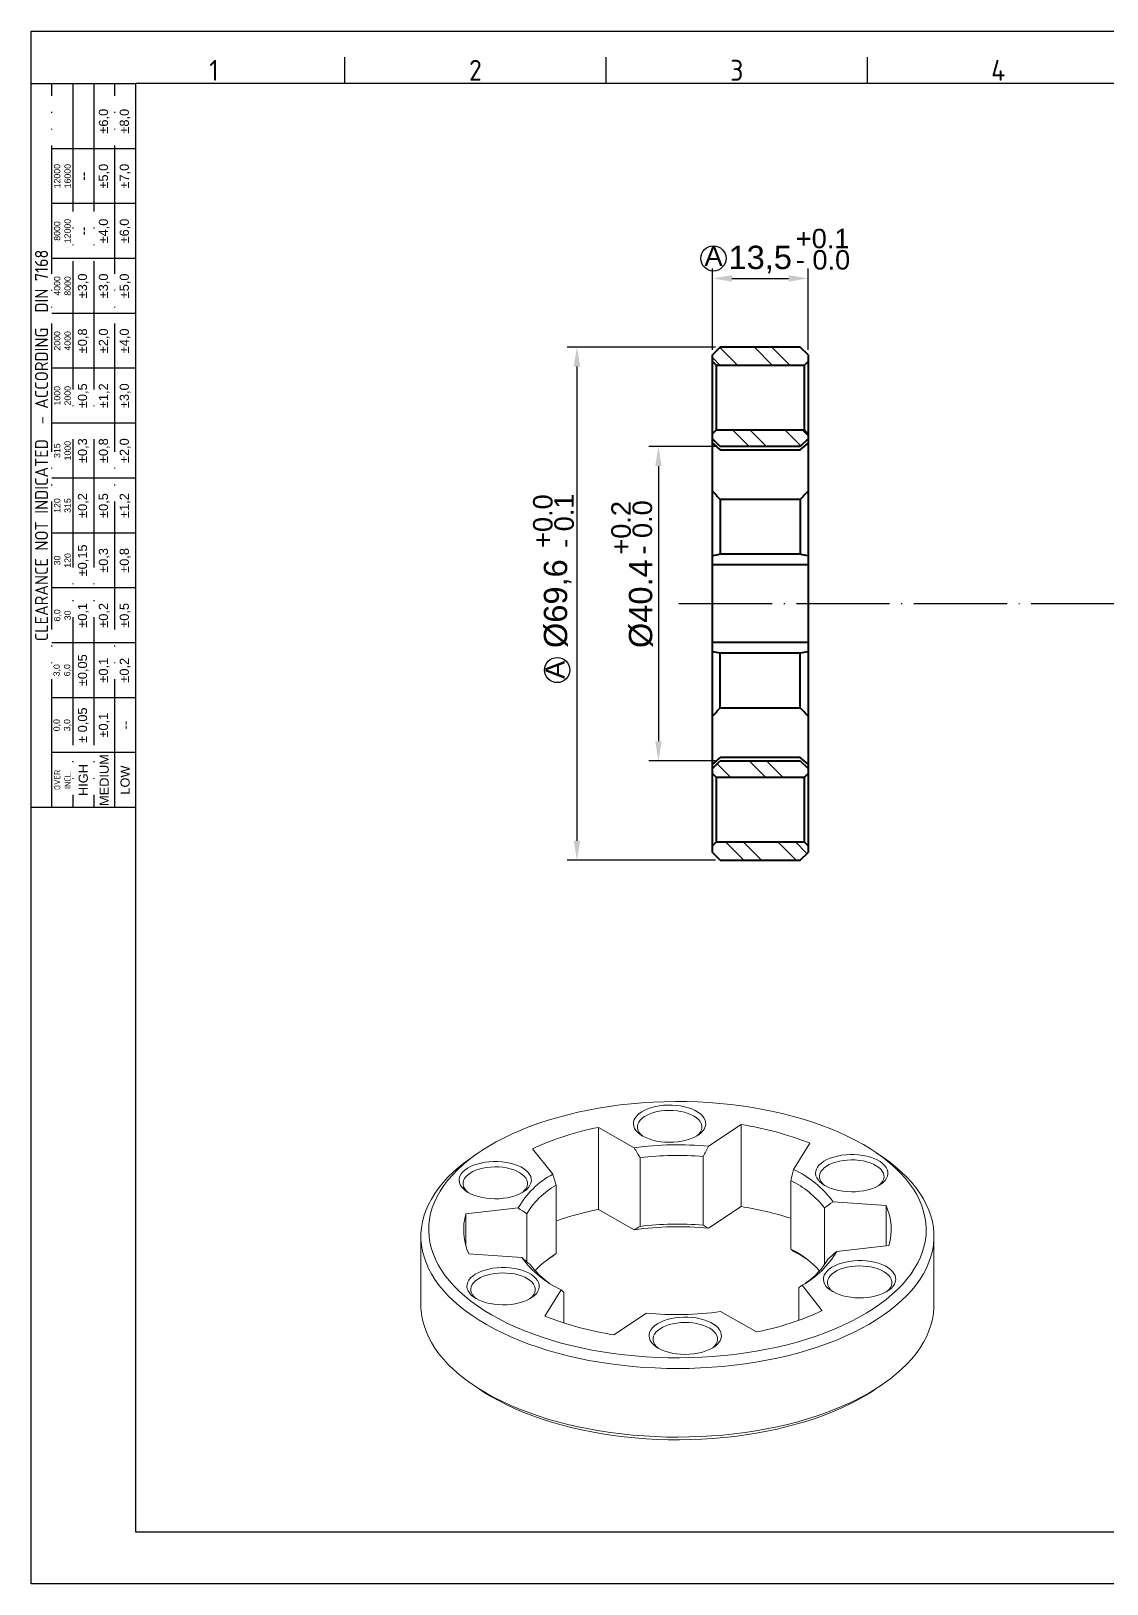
# Model space of a CAD drawing. Header units: millimetres. Extents: x 2070 to 2352, y 1244 to 1444.
# Drawn here: x 2070 to 2208.4, y 1244.4 to 1444.1 of the extents above; entities that cross this region are included whole.
import ezdxf
from ezdxf.enums import TextEntityAlignment as Align

# ---------------------------------------------------------------- set-up
doc = ezdxf.new("R2010")
doc.units = ezdxf.units.MM
doc.linetypes.add('ACAD_ISO04W100', pattern=[30, 24, -3, 0, -3])
doc.linetypes.add('ACAD_ISO05W100', pattern=[33, 24, -3, 0, -3, 0, -3])
for name, color, linetype, lineweight in [('AM_0', 7, 'Continuous', 40), ('AM_4', 1, 'ACAD_ISO04W100', 25), ('AM_5', 3, 'Continuous', 25), ('AM_BOR', 2, 'ACAD_ISO05W100', 35)]:
    doc.layers.add(name, color=color, linetype=linetype, lineweight=lineweight)
doc.styles.add('ACISOTS', font='isocp.shx', dxfattribs={"height": 1})
doc.styles.get("Standard").update_dxf_attribs({"font": 'arial.ttf'})
doc.dimstyles.new('ISO-25', dxfattribs={"dimtxt": 3, "dimasz": 2.5, "dimexe": 1.25, "dimexo": 0.625, "dimtad": 1, "dimtxsty": 'Standard', "dimcen": 2.5, "dimadec": 0, "dimazin": 0, "dimtfac": 1, "dimtmove": 0, "dimatfit": 3, "dimfxl": 1, "dimarcsym": 0})

# ---------------------------------------------------------------- blocks, each defined once
blk = doc.blocks.new('A3 ZTL')
for p, q in [((19.57, 280.82), (19.57, 9.78)), ((401.17, 280.82), (19.57, 280.82)), ((19.57, 9.78), (401.17, 9.78))]:
    blk.add_line(p, q)
at = {"layer": 'AM_BOR', "color": 135, "linetype": 'Continuous', "lineweight": 25}
for p, q in [((0, 0), (0, 290.61)), ((0, 290.61), (410.96, 290.61)), ((410.96, 0), (0, 0))]:
    blk.add_line(p, q, dxfattribs=at)
at = {"layer": 'AM_BOR', "color": 135, "lineweight": 25}
for p, q in [((58.71, 280.82), (58.71, 285.71)), ((107.63, 280.82), (107.63, 285.71)), ((156.56, 280.82), (156.56, 285.71)), ((3.91, 145.3), (3.91, 280.82)), ((7.83, 280.82), (7.83, 145.3)), ((11.74, 280.82), (11.74, 145.3)), ((15.66, 145.3), (15.66, 280.82)), ((19.57, 268.59), (3.91, 268.59)), ((19.57, 258.32), (3.91, 258.32)), ((19.57, 248.04), (3.91, 248.04)), ((19.57, 237.77), (3.91, 237.77)), ((19.57, 227.5), (3.91, 227.5)), ((19.57, 217.22), (3.91, 217.22)), ((19.57, 206.95), (3.91, 206.95)), ((19.57, 196.67), (3.91, 196.67)), ((19.57, 186.4), (3.91, 186.4)), ((19.57, 176.13), (3.91, 176.13)), ((19.57, 165.85), (3.91, 165.85)), ((19.57, 155.58), (3.91, 155.58))]:
    blk.add_line(p, q, dxfattribs=at)
blk.add_lwpolyline([(19.57, 145.3), (0, 145.3), (0, 280.82), (19.57, 280.82)], close=True, dxfattribs=at)
at = {"layer": 'AM_BOR', "color": 135, "lineweight": 25, "style": 'ACISOTS'}
for s, p in [('1', (34.25, 283.27)), ('2', (83.17, 283.27)), ('3', (132.09, 283.27)), ('4', (181.02, 283.27))]:
    blk.add_text(s, height=3.91, dxfattribs=at).set_placement(p, align=Align.MIDDLE)
at = {"layer": 'AM_BOR', "color": 135, "lineweight": 25, "attachment_point": 5, "rotation": 90}
for s, insert, char_height, width in [('±6,0', (13.7, 273.73), 1.712, 10.274), ('±8,0', (17.61, 273.73), 1.712, 10.274), ('12000\\P16000', (5.87, 263.45), 1.174, 10.274), ('±5,0', (13.7, 263.45), 1.712, 10.274), ('±7,0', (17.61, 263.45), 1.712, 10.274), ('--', (9.78, 263.45), 1.712, 10.274), ('8000\\P12000', (5.87, 253.18), 1.174, 10.274), ('--', (9.78, 253.18), 1.712, 10.274), ('±4,0', (13.7, 253.18), 1.712, 10.274), ('±6,0', (17.61, 253.18), 1.712, 10.274), ('{\\Fisocp.shx|c0;CLEARANCE NOT INDICATED  - ACCORDING  DIN 7168}', (1.96, 213.06), 2.4462, 135.5186), ('4000\\P8000', (5.87, 242.91), 1.174, 10.274), ('±3,0', (9.78, 242.91), 1.712, 10.274), ('±3,0', (13.7, 242.91), 1.712, 10.274), ('±5,0', (17.61, 242.91), 1.712, 10.274), ('2000\\P4000', (5.87, 232.63), 1.174, 10.274), ('±0,8', (9.78, 232.63), 1.712, 10.274), ('±2,0', (13.7, 232.63), 1.712, 10.274), ('±4,0', (17.61, 232.63), 1.712, 10.274), ('1000\\P2000', (5.87, 222.36), 1.174, 10.274), ('±0,5', (9.78, 222.36), 1.712, 10.274), ('±1,2', (13.7, 222.36), 1.712, 10.274), ('±3,0', (17.61, 222.36), 1.712, 10.274), ('315\\P1000', (5.87, 212.08), 1.174, 10.274), ('±0,3', (9.78, 212.08), 1.712, 10.274), ('±0,8', (13.7, 212.08), 1.712, 10.274), ('±2,0', (17.61, 212.08), 1.712, 10.274), ('±0,2', (9.78, 201.81), 1.712, 10.274), ('±0,5', (13.7, 201.81), 1.712, 10.274), ('±1,2', (17.61, 201.81), 1.712, 10.274), ('120\\P315', (5.87, 201.81), 1.174, 10.274), ('30\\P120', (5.87, 191.54), 1.174, 10.274), ('±0,15', (9.78, 191.54), 1.712, 10.274), ('±0,3', (13.7, 191.54), 1.712, 10.274), ('±0,8', (17.61, 191.54), 1.712, 10.274), ('±0,1', (9.78, 181.26), 1.712, 10.274), ('±0,2', (13.7, 181.26), 1.712, 10.274), ('±0,5', (17.61, 181.26), 1.712, 10.274), ('6,0\\P30', (5.87, 181.26), 1.174, 10.274), ('3,0\\P6,0', (5.87, 170.99), 1.174, 10.274), ('±0,05', (9.78, 170.99), 1.712, 10.274), ('±0,1', (13.7, 170.99), 1.712, 10.274), ('±0,2', (17.61, 170.99), 1.712, 10.274), ('± 0,05', (9.78, 160.71), 1.712, 10.274), ('\\pt4.69206;±0,1', (13.7, 160.71), 1.7123, 10.274), ('0,0\\P3,0', (5.87, 160.71), 1.174, 10.274), ('--', (17.61, 160.71), 1.712, 10.274), ('MEDIUM', (13.7, 150.44), 1.712, 10.274), ('{\\Fisocp.shx|c0;OVER\\PINCL.}', (5.87, 150.44), 1.1742, 10.274), ('HIGH', (9.78, 150.44), 1.712, 10.274), ('LOW', (17.61, 150.44), 1.712, 10.274)]:
    blk.add_mtext(s, dxfattribs=dict(at, insert=insert, char_height=char_height, width=width))
blk = doc.blocks.new('*D14')
at = {"layer": 'AM_5', "color": 0, "lineweight": -2, "ltscale": 0.5, "transparency": 16777216}
for p, q in [((2158.01, 1403.47), (2138.95, 1403.47)), ((2140.2, 1400.97), (2140.2, 1339.97)), ((2158.01, 1337.47), (2138.95, 1337.47))]:
    blk.add_line(p, q, dxfattribs=at)
at = {"layer": 'AM_5', "color": 0, "ltscale": 0.5, "transparency": 16777216}
for points in [[(2139.78, 1400.97), (2140.62, 1400.97), (2140.2, 1403.47)], [(2139.78, 1339.97), (2140.62, 1339.97), (2140.2, 1337.47)]]:
    blk.add_solid(points, dxfattribs=at)
at = {"layer": 'Defpoints', "color": 0, "ltscale": 0.5, "transparency": 16777216}
for p in [(2158.63, 1403.47), (2140.2, 1337.47), (2158.63, 1337.47)]:
    blk.add_point(p, dxfattribs=at)
at = {"layer": 'AM_5', "color": 0, "ltscale": 0.5, "transparency": 16777216, "insert": (2137.72, 1370.47), "char_height": 3, "attachment_point": 5, "rotation": 90}
blk.add_mtext('%%C69,6', dxfattribs=at)
blk = doc.blocks.new('*D15')
at = {"layer": 'AM_5', "color": 0, "lineweight": -2, "ltscale": 0.5, "transparency": 16777216}
for p, q in [((2158.01, 1390.67), (2149.44, 1390.67)), ((2150.69, 1388.17), (2150.69, 1352.77)), ((2158.01, 1350.27), (2149.44, 1350.27))]:
    blk.add_line(p, q, dxfattribs=at)
at = {"layer": 'AM_5', "color": 0, "ltscale": 0.5, "transparency": 16777216}
for points in [[(2150.27, 1388.17), (2151.1, 1388.17), (2150.69, 1390.67)], [(2150.27, 1352.77), (2151.1, 1352.77), (2150.69, 1350.27)]]:
    blk.add_solid(points, dxfattribs=at)
at = {"layer": 'Defpoints', "color": 0, "ltscale": 0.5, "transparency": 16777216}
for p in [(2158.63, 1390.67), (2150.69, 1350.27), (2158.63, 1350.27)]:
    blk.add_point(p, dxfattribs=at)
at = {"layer": 'AM_5', "color": 0, "ltscale": 0.5, "transparency": 16777216, "insert": (2148.44, 1370.47), "char_height": 3, "attachment_point": 5, "rotation": 90}
blk.add_mtext('%%C40.4', dxfattribs=at)
blk = doc.blocks.new('*D16')
at = {"layer": 'AM_5', "color": 0, "lineweight": -2, "ltscale": 0.5, "transparency": 16777216}
for p, q in [((2157.63, 1403.1), (2157.63, 1413.56)), ((2160.13, 1412.31), (2167.43, 1412.31)), ((2169.93, 1403.1), (2169.93, 1413.56))]:
    blk.add_line(p, q, dxfattribs=at)
at = {"layer": 'AM_5', "color": 0, "ltscale": 0.5, "transparency": 16777216}
for points in [[(2160.13, 1412.72), (2160.13, 1411.89), (2157.63, 1412.31)], [(2167.43, 1412.72), (2167.43, 1411.89), (2169.93, 1412.31)]]:
    blk.add_solid(points, dxfattribs=at)
at = {"layer": 'Defpoints', "color": 0, "ltscale": 0.5, "transparency": 16777216}
for p in [(2169.93, 1412.31), (2157.63, 1402.47), (2169.93, 1402.47)]:
    blk.add_point(p, dxfattribs=at)
at = {"layer": 'AM_5', "color": 0, "ltscale": 0.5, "transparency": 16777216, "insert": (2163.78, 1414.73), "char_height": 3, "attachment_point": 5}
blk.add_mtext('13,5', dxfattribs=at)
blk = doc.blocks.new('*D20')
at = {"layer": 'AM_5', "color": 0, "lineweight": -2, "ltscale": 0.5, "transparency": 16777216}
blk.add_line((2281.19, 1341.25), (2286.92, 1331.32), dxfattribs=at)
blk.add_arc((2264.32, 1370.47), 43.96, 303.2586, 356.7414, dxfattribs=at)
at = {"layer": 'AM_5', "color": 0, "ltscale": 0.5, "transparency": 16777216}
for points in [[(2307.79, 1367.99), (2308.63, 1367.96), (2308.28, 1370.47)], [(2288.65, 1333.36), (2288.21, 1334.07), (2286.3, 1332.4)]]:
    blk.add_solid(points, dxfattribs=at)
at = {"layer": 'Defpoints', "color": 0, "ltscale": 0.5, "transparency": 16777216}
for p in [(2153.32, 1370.47), (2314.88, 1370.47), (2274.26, 1353.26), (2298, 1342.21), (2280.88, 1341.79)]:
    blk.add_point(p, dxfattribs=at)
at = {"layer": 'AM_5', "color": 0, "ltscale": 0.5, "transparency": 16777216, "insert": (2300.52, 1349.57), "char_height": 3, "attachment_point": 5, "rotation": 60}
blk.add_mtext('60°', dxfattribs=at)

msp = doc.modelspace()

# ---------------------------------------------------------------- hatches: boundary and pattern name
at = {"layer": 'AM_5', "ltscale": 0.3}
h = msp.add_hatch(dxfattribs=at)
h.set_pattern_fill('ANSI32', color=1, scale=0.5, angle=90)
h.set_pattern_definition([(135, (3505.0706, -1063.353), (-3.367596, -3.367596), []), (135, (3505.0706, -1061.108), (-3.367596, -3.367596), [])])
h.paths.add_polyline_path([(2158.133, 1339.823), (2157.633, 1339.323), (2157.633, 1338.473), (2158.633, 1337.473), (2168.933, 1337.473), (2169.933, 1338.473), (2169.933, 1339.323), (2169.433, 1339.823)])
h.paths.add_polyline_path([(2158.633, 1350.273), (2157.633, 1349.273), (2157.633, 1348.623), (2158.133, 1348.123), (2169.433, 1348.123), (2169.933, 1348.623), (2169.933, 1349.273), (2168.933, 1350.273)])
h.paths.add_polyline_path([(2158.133, 1392.823), (2157.633, 1392.323), (2157.633, 1391.673), (2158.633, 1390.673), (2168.933, 1390.673), (2169.933, 1391.673), (2169.933, 1392.323), (2169.433, 1392.823)])
h.paths.add_polyline_path([(2169.433, 1401.123), (2169.933, 1401.623), (2169.933, 1402.473), (2168.933, 1403.473), (2158.633, 1403.473), (2157.633, 1402.473), (2157.633, 1401.623), (2158.133, 1401.123)])

# ---------------------------------------------------------------- linework, layer by layer
at = {"color": 7, "linetype": 'Continuous', "lineweight": 15}
for p, q in [((2147.57, 1300.491), (2142.956, 1303.113)), ((2142.956, 1292.57), (2142.956, 1303.113)), ((2161.324, 1303.473), (2157.111, 1300.678)), ((2161.324, 1292.93), (2161.324, 1303.473)), ((2134.493, 1300.37), (2137.086, 1297.093)), ((2168.066, 1297.7), (2170.169, 1301.069)), ((2127.547, 1299.856), (2126.748, 1299.309)), ((2148.328, 1290.374), (2148.328, 1299.202)), ((2156.419, 1299.361), (2156.419, 1290.532)), ((2179.505, 1299.309), (2178.706, 1299.856)), ((2167.72, 1287.461), (2167.72, 1296.29)), ((2137.513, 1295.697), (2137.513, 1286.868)), ((2132.63, 1292.744), (2125.914, 1291.997)), ((2147.57, 1289.947), (2142.956, 1292.57)), ((2161.324, 1292.93), (2157.111, 1290.135)), ((2172.032, 1292.76), (2172.032, 1285.433)), ((2179.958, 1293.057), (2173.151, 1293.538)), ((2179.958, 1287.868), (2179.958, 1293.057)), ((2125.914, 1287.91), (2125.914, 1291.997)), ((2133.734, 1285.839), (2133.734, 1292.009)), ((2120.126, 1289.096), (2120.126, 1280.268)), ((2186.126, 1280.268), (2186.126, 1289.096)), ((2126.294, 1286.85), (2133.101, 1286.369)), ((2137.086, 1286.55), (2136.593, 1286.245)), ((2173.622, 1287.163), (2180.339, 1287.91)), ((2168.74, 1282.495), (2168.74, 1278.294)), ((2171.76, 1279.537), (2169.166, 1282.814)), ((2138.187, 1282.207), (2136.084, 1278.838)), ((2138.532, 1277.949), (2138.532, 1281.903)), ((2144.928, 1276.434), (2149.141, 1279.229)), ((2158.683, 1279.416), (2163.296, 1276.794)), ((2126.748, 1270.055), (2127.547, 1269.507)), ((2178.706, 1269.507), (2179.505, 1270.055))]:
    msp.add_line(p, q, dxfattribs=at)
at = {"color": 7, "linetype": 'Continuous', "lineweight": 15, "flags": 128}
for points in [[(2138.192, 1275.377), (2139.477, 1275.047), (2140.789, 1274.746), (2142.126, 1274.477), (2143.485, 1274.238), (2144.864, 1274.031), (2146.259, 1273.856), (2147.669, 1273.714), (2149.089, 1273.604), (2150.517, 1273.527), (2151.95, 1273.483), (2153.386, 1273.473), (2154.822, 1273.495), (2156.254, 1273.551), (2157.679, 1273.64), (2159.096, 1273.762), (2160.5, 1273.916), (2161.89, 1274.102), (2163.262, 1274.321), (2164.613, 1274.571), (2165.942, 1274.852), (2167.244, 1275.163), (2168.519, 1275.504), (2169.762, 1275.874), (2170.971, 1276.273), (2172.145, 1276.699), (2173.281, 1277.152), (2174.375, 1277.631), (2175.428, 1278.134), (2176.435, 1278.661), (2177.395, 1279.211), (2178.306, 1279.783), (2179.167, 1280.375), (2179.975, 1280.986), (2180.729, 1281.616), (2181.428, 1282.262), (2182.069, 1282.924), (2182.652, 1283.599), (2183.176, 1284.288), (2183.639, 1284.988), (2184.041, 1285.698), (2184.381, 1286.417), (2184.657, 1287.143), (2184.871, 1287.874), (2185.02, 1288.61), (2185.105, 1289.348), (2185.125, 1290.087), (2185.081, 1290.827), (2184.973, 1291.564), (2184.801, 1292.299), (2184.565, 1293.028), (2184.265, 1293.751), (2183.903, 1294.467), (2183.479, 1295.174), (2182.993, 1295.87), (2182.448, 1296.554), (2181.843, 1297.225), (2181.181, 1297.881), (2180.462, 1298.521), (2179.688, 1299.144), (2178.861, 1299.749), (2177.982, 1300.334), (2177.053, 1300.898), (2176.075, 1301.44), (2175.052, 1301.958), (2173.984, 1302.453), (2172.874, 1302.922), (2171.724, 1303.365), (2170.537, 1303.782), (2169.315, 1304.17), (2168.061, 1304.53), (2166.776, 1304.86), (2165.463, 1305.161), (2164.126, 1305.43), (2162.767, 1305.669), (2161.388, 1305.876), (2159.993, 1306.051), (2158.584, 1306.193), (2157.164, 1306.303), (2155.736, 1306.38), (2154.302, 1306.424), (2152.866, 1306.434), (2151.431, 1306.412), (2149.999, 1306.356), (2148.573, 1306.267), (2147.157, 1306.145), (2145.752, 1305.991), (2144.363, 1305.805), (2142.991, 1305.586), (2141.639, 1305.336), (2140.311, 1305.055), (2139.008, 1304.744), (2137.734, 1304.403), (2136.491, 1304.033), (2135.281, 1303.634), (2134.107, 1303.208), (2132.972, 1302.755), (2131.877, 1302.277), (2130.825, 1301.773), (2129.818, 1301.246), (2128.858, 1300.696), (2127.946, 1300.124), (2127.086, 1299.532), (2126.278, 1298.921), (2125.523, 1298.291), (2124.825, 1297.645), (2124.183, 1296.984), (2123.6, 1296.308), (2123.076, 1295.619), (2122.613, 1294.919), (2122.211, 1294.209), (2121.872, 1293.49), (2121.595, 1292.764), (2121.382, 1292.033), (2121.233, 1291.297), (2121.148, 1290.559), (2121.127, 1289.82), (2121.171, 1289.08), (2121.279, 1288.343), (2121.452, 1287.609), (2121.688, 1286.879), (2121.987, 1286.156), (2122.35, 1285.44), (2122.774, 1284.733), (2123.259, 1284.037), (2123.805, 1283.353), (2124.409, 1282.682), (2125.071, 1282.026), (2125.79, 1281.386), (2126.564, 1280.763), (2127.391, 1280.158), (2128.271, 1279.573), (2129.2, 1279.009), (2130.177, 1278.468), (2131.201, 1277.949), (2132.269, 1277.454), (2133.379, 1276.985), (2134.528, 1276.542), (2135.715, 1276.125), (2136.937, 1275.737), (2138.192, 1275.377)], [(2149.948, 1301.474), (2149.477, 1301.621), (2149.043, 1301.796), (2148.652, 1301.996), (2148.31, 1302.218), (2148.021, 1302.46), (2147.79, 1302.717), (2147.619, 1302.987), (2147.512, 1303.265), (2147.469, 1303.548), (2147.492, 1303.832), (2147.579, 1304.112), (2147.73, 1304.385), (2147.943, 1304.647), (2148.215, 1304.894), (2148.541, 1305.122), (2148.917, 1305.329), (2149.339, 1305.512), (2149.799, 1305.668), (2150.292, 1305.795), (2150.811, 1305.89), (2151.348, 1305.954), (2151.895, 1305.984), (2152.446, 1305.981), (2152.993, 1305.944), (2153.527, 1305.875), (2154.041, 1305.773), (2154.528, 1305.64), (2154.982, 1305.479), (2155.395, 1305.292), (2155.762, 1305.08), (2156.078, 1304.848), (2156.339, 1304.598), (2156.54, 1304.333), (2156.679, 1304.059), (2156.754, 1303.778), (2156.764, 1303.494), (2156.709, 1303.212), (2156.59, 1302.935), (2156.407, 1302.667), (2156.165, 1302.412), (2155.865, 1302.174), (2155.513, 1301.956), (2155.114, 1301.76), (2154.672, 1301.591), (2154.194, 1301.449), (2153.688, 1301.338), (2153.159, 1301.258), (2152.616, 1301.211), (2152.065, 1301.197), (2151.516, 1301.217), (2150.975, 1301.271), (2150.45, 1301.357), (2149.948, 1301.474)], [(2155.62, 1302.016), (2155.66, 1302.049), (2155.903, 1302.287), (2156.086, 1302.538), (2156.207, 1302.799), (2156.264, 1303.066), (2156.255, 1303.334), (2156.181, 1303.6), (2156.043, 1303.859), (2155.842, 1304.107), (2155.584, 1304.34), (2155.27, 1304.554), (2154.907, 1304.746), (2154.5, 1304.914), (2154.055, 1305.054), (2153.58, 1305.164), (2153.081, 1305.243), (2152.568, 1305.288), (2152.047, 1305.301), (2151.528, 1305.279), (2151.018, 1305.224), (2150.525, 1305.137), (2150.057, 1305.019), (2149.622, 1304.871), (2149.226, 1304.696), (2148.876, 1304.498), (2148.577, 1304.278), (2148.334, 1304.04), (2148.15, 1303.789), (2148.029, 1303.528), (2147.973, 1303.261), (2147.981, 1302.993), (2148.056, 1302.727), (2148.194, 1302.468), (2148.394, 1302.221), (2148.617, 1302.016)], [(2137.725, 1274.065), (2136.449, 1274.43), (2135.206, 1274.824), (2133.998, 1275.247), (2132.827, 1275.696), (2131.696, 1276.172), (2130.607, 1276.672), (2129.562, 1277.198), (2128.563, 1277.746), (2127.613, 1278.317), (2126.712, 1278.909), (2125.863, 1279.52), (2125.067, 1280.151), (2124.326, 1280.799), (2123.642, 1281.463), (2123.015, 1282.142), (2122.447, 1282.835), (2121.939, 1283.54), (2121.493, 1284.256), (2121.108, 1284.981), (2120.786, 1285.715), (2120.527, 1286.455), (2120.332, 1287.2), (2120.202, 1287.949), (2120.135, 1288.7), (2120.134, 1289.452), (2120.196, 1290.204), (2120.324, 1290.953), (2120.515, 1291.698), (2120.771, 1292.439), (2121.089, 1293.173), (2121.471, 1293.898), (2121.914, 1294.615), (2122.419, 1295.321), (2122.983, 1296.014), (2123.607, 1296.694), (2124.288, 1297.359), (2125.026, 1298.008), (2125.819, 1298.639), (2126.665, 1299.252), (2126.748, 1299.309)], [(2127.519, 1294.205), (2127.048, 1294.352), (2126.614, 1294.527), (2126.223, 1294.727), (2125.881, 1294.949), (2125.592, 1295.191), (2125.361, 1295.448), (2125.19, 1295.718), (2125.083, 1295.997), (2125.04, 1296.279), (2125.063, 1296.563), (2125.15, 1296.843), (2125.301, 1297.116), (2125.514, 1297.378), (2125.786, 1297.625), (2126.112, 1297.853), (2126.488, 1298.06), (2126.91, 1298.243), (2127.37, 1298.399), (2127.863, 1298.526), (2128.382, 1298.622), (2128.919, 1298.685), (2129.466, 1298.715), (2130.017, 1298.712), (2130.564, 1298.675), (2131.098, 1298.606), (2131.612, 1298.504), (2132.099, 1298.371), (2132.553, 1298.21), (2132.966, 1298.023), (2133.333, 1297.811), (2133.649, 1297.579), (2133.91, 1297.329), (2134.111, 1297.064), (2134.25, 1296.79), (2134.325, 1296.509), (2134.335, 1296.225), (2134.28, 1295.943), (2134.161, 1295.666), (2133.978, 1295.398), (2133.736, 1295.143), (2133.436, 1294.905), (2133.084, 1294.687), (2132.685, 1294.491), (2132.243, 1294.322), (2131.765, 1294.18), (2131.259, 1294.069), (2130.73, 1293.989), (2130.187, 1293.942), (2129.636, 1293.928), (2129.087, 1293.948), (2128.546, 1294.002), (2128.021, 1294.088), (2127.519, 1294.205)], [(2179.505, 1299.309), (2179.541, 1299.284), (2180.39, 1298.672), (2181.186, 1298.042), (2181.926, 1297.394), (2182.611, 1296.73), (2183.238, 1296.05), (2183.805, 1295.358), (2184.313, 1294.653), (2184.76, 1293.937), (2185.144, 1293.211), (2185.467, 1292.478), (2185.725, 1291.738), (2185.92, 1290.993), (2186.051, 1290.244), (2186.117, 1289.492), (2186.119, 1288.74), (2186.056, 1287.989), (2185.929, 1287.24), (2185.737, 1286.494), (2185.482, 1285.754), (2185.163, 1285.02), (2184.782, 1284.294), (2184.338, 1283.578), (2183.834, 1282.872), (2183.269, 1282.179), (2182.646, 1281.499), (2181.964, 1280.834), (2181.226, 1280.185), (2180.434, 1279.553), (2179.587, 1278.941), (2178.689, 1278.348), (2177.741, 1277.776), (2176.745, 1277.226), (2175.702, 1276.7), (2174.615, 1276.198), (2173.486, 1275.721), (2172.318, 1275.27), (2171.111, 1274.846), (2169.87, 1274.45), (2168.596, 1274.083), (2167.291, 1273.746), (2165.959, 1273.438), (2164.602, 1273.161), (2163.222, 1272.915), (2161.822, 1272.701), (2160.406, 1272.519), (2158.975, 1272.369), (2157.532, 1272.252), (2156.081, 1272.168), (2154.625, 1272.118), (2153.165, 1272.1), (2151.705, 1272.116), (2150.248, 1272.165), (2148.797, 1272.247), (2147.354, 1272.362), (2145.923, 1272.51), (2144.505, 1272.69), (2143.105, 1272.903), (2141.724, 1273.147), (2140.365, 1273.422), (2139.031, 1273.728), (2137.725, 1274.065)], [(2173.385, 1295.104), (2172.914, 1295.251), (2172.48, 1295.426), (2172.089, 1295.626), (2171.747, 1295.848), (2171.458, 1296.09), (2171.227, 1296.348), (2171.056, 1296.617), (2170.949, 1296.896), (2170.906, 1297.179), (2170.929, 1297.462), (2171.016, 1297.742), (2171.167, 1298.015), (2171.38, 1298.277), (2171.652, 1298.524), (2171.978, 1298.752), (2172.354, 1298.96), (2172.776, 1299.142), (2173.236, 1299.298), (2173.729, 1299.425), (2174.248, 1299.521), (2174.785, 1299.584), (2175.333, 1299.615), (2175.883, 1299.611), (2176.43, 1299.575), (2176.964, 1299.505), (2177.478, 1299.403), (2177.965, 1299.271), (2178.419, 1299.109), (2178.832, 1298.922), (2179.199, 1298.71), (2179.515, 1298.478), (2179.776, 1298.228), (2179.977, 1297.964), (2180.116, 1297.689), (2180.191, 1297.408), (2180.201, 1297.124), (2180.146, 1296.842), (2180.027, 1296.565), (2179.844, 1296.297), (2179.602, 1296.042), (2179.302, 1295.804), (2178.95, 1295.586), (2178.551, 1295.391), (2178.109, 1295.221), (2177.632, 1295.08), (2177.125, 1294.968), (2176.596, 1294.888), (2176.053, 1294.841), (2175.503, 1294.828), (2174.953, 1294.848), (2174.412, 1294.901), (2173.887, 1294.987), (2173.385, 1295.104)], [(2179.057, 1295.647), (2179.097, 1295.68), (2179.34, 1295.917), (2179.524, 1296.168), (2179.645, 1296.429), (2179.701, 1296.696), (2179.692, 1296.965), (2179.618, 1297.23), (2179.48, 1297.489), (2179.28, 1297.737), (2179.021, 1297.97), (2178.707, 1298.184), (2178.344, 1298.377), (2177.937, 1298.544), (2177.492, 1298.684), (2177.017, 1298.794), (2176.518, 1298.873), (2176.005, 1298.919), (2175.484, 1298.931), (2174.965, 1298.91), (2174.455, 1298.855), (2173.962, 1298.767), (2173.494, 1298.649), (2173.059, 1298.501), (2172.663, 1298.327), (2172.313, 1298.128), (2172.014, 1297.908), (2171.771, 1297.671), (2171.587, 1297.42), (2171.466, 1297.158), (2171.41, 1296.892), (2171.419, 1296.623), (2171.493, 1296.358), (2171.631, 1296.099), (2171.831, 1295.851), (2172.054, 1295.647)], [(2133.191, 1294.747), (2133.231, 1294.78), (2133.474, 1295.018), (2133.657, 1295.269), (2133.778, 1295.53), (2133.835, 1295.797), (2133.826, 1296.065), (2133.752, 1296.331), (2133.614, 1296.59), (2133.413, 1296.838), (2133.155, 1297.071), (2132.841, 1297.285), (2132.478, 1297.478), (2132.071, 1297.645), (2131.626, 1297.785), (2131.151, 1297.895), (2130.652, 1297.974), (2130.139, 1298.019), (2129.618, 1298.032), (2129.099, 1298.01), (2128.589, 1297.956), (2128.096, 1297.868), (2127.628, 1297.75), (2127.193, 1297.602), (2126.797, 1297.427), (2126.447, 1297.229), (2126.148, 1297.009), (2125.904, 1296.772), (2125.721, 1296.52), (2125.6, 1296.259), (2125.544, 1295.992), (2125.552, 1295.724), (2125.627, 1295.458), (2125.765, 1295.199), (2125.965, 1294.952), (2126.188, 1294.747)], [(2169.66, 1286.245), (2168.896, 1286.708), (2168.066, 1287.157)], [(2128.527, 1280.566), (2128.056, 1280.714), (2127.622, 1280.888), (2127.231, 1281.088), (2126.889, 1281.311), (2126.6, 1281.552), (2126.369, 1281.81), (2126.198, 1282.08), (2126.091, 1282.358), (2126.048, 1282.641), (2126.071, 1282.924), (2126.158, 1283.204), (2126.309, 1283.477), (2126.522, 1283.739), (2126.794, 1283.986), (2127.12, 1284.215), (2127.496, 1284.422), (2127.918, 1284.605), (2128.378, 1284.76), (2128.871, 1284.887), (2129.39, 1284.983), (2129.927, 1285.046), (2130.474, 1285.077), (2131.025, 1285.074), (2131.572, 1285.037), (2132.106, 1284.967), (2132.62, 1284.865), (2133.107, 1284.733), (2133.561, 1284.572), (2133.974, 1284.384), (2134.341, 1284.172), (2134.657, 1283.94), (2134.918, 1283.69), (2135.119, 1283.426), (2135.258, 1283.151), (2135.333, 1282.87), (2135.343, 1282.586), (2135.288, 1282.304), (2135.169, 1282.027), (2134.986, 1281.759), (2134.744, 1281.505), (2134.444, 1281.266), (2134.092, 1281.048), (2133.693, 1280.853), (2133.251, 1280.683), (2132.773, 1280.542), (2132.267, 1280.43), (2131.738, 1280.35), (2131.195, 1280.303), (2130.644, 1280.29), (2130.095, 1280.31), (2129.554, 1280.363), (2129.029, 1280.449), (2128.527, 1280.566)], [(2134.199, 1281.109), (2134.239, 1281.142), (2134.482, 1281.379), (2134.665, 1281.63), (2134.786, 1281.891), (2134.843, 1282.158), (2134.834, 1282.427), (2134.76, 1282.692), (2134.622, 1282.951), (2134.421, 1283.199), (2134.163, 1283.432), (2133.849, 1283.646), (2133.486, 1283.839), (2133.079, 1284.006), (2132.634, 1284.146), (2132.159, 1284.256), (2131.66, 1284.335), (2131.147, 1284.381), (2130.626, 1284.393), (2130.107, 1284.372), (2129.597, 1284.317), (2129.104, 1284.23), (2128.636, 1284.111), (2128.201, 1283.963), (2127.805, 1283.789), (2127.455, 1283.59), (2127.156, 1283.37), (2126.913, 1283.133), (2126.729, 1282.882), (2126.608, 1282.621), (2126.552, 1282.354), (2126.56, 1282.085), (2126.635, 1281.82), (2126.773, 1281.561), (2126.973, 1281.313), (2127.196, 1281.109)], [(2174.393, 1281.466), (2173.922, 1281.613), (2173.488, 1281.788), (2173.097, 1281.987), (2172.755, 1282.21), (2172.466, 1282.451), (2172.235, 1282.709), (2172.064, 1282.979), (2171.957, 1283.257), (2171.914, 1283.54), (2171.937, 1283.824), (2172.024, 1284.104), (2172.175, 1284.377), (2172.388, 1284.638), (2172.66, 1284.885), (2172.986, 1285.114), (2173.362, 1285.321), (2173.784, 1285.504), (2174.244, 1285.66), (2174.737, 1285.786), (2175.256, 1285.882), (2175.793, 1285.946), (2176.341, 1285.976), (2176.891, 1285.973), (2177.438, 1285.936), (2177.972, 1285.866), (2178.486, 1285.764), (2178.973, 1285.632), (2179.427, 1285.471), (2179.84, 1285.283), (2180.207, 1285.072), (2180.523, 1284.839), (2180.784, 1284.589), (2180.985, 1284.325), (2181.124, 1284.051), (2181.199, 1283.769), (2181.209, 1283.486), (2181.154, 1283.203), (2181.035, 1282.926), (2180.852, 1282.659), (2180.61, 1282.404), (2180.31, 1282.166), (2179.958, 1281.947), (2179.559, 1281.752), (2179.117, 1281.582), (2178.64, 1281.441), (2178.133, 1281.329), (2177.604, 1281.25), (2177.061, 1281.203), (2176.511, 1281.189), (2175.961, 1281.209), (2175.42, 1281.262), (2174.895, 1281.348), (2174.393, 1281.466)], [(2180.065, 1282.008), (2180.105, 1282.041), (2180.348, 1282.278), (2180.532, 1282.53), (2180.653, 1282.791), (2180.709, 1283.058), (2180.7, 1283.326), (2180.626, 1283.592), (2180.488, 1283.85), (2180.288, 1284.098), (2180.029, 1284.331), (2179.715, 1284.546), (2179.352, 1284.738), (2178.945, 1284.906), (2178.5, 1285.046), (2178.025, 1285.156), (2177.527, 1285.234), (2177.013, 1285.28), (2176.492, 1285.292), (2175.973, 1285.271), (2175.463, 1285.216), (2174.97, 1285.129), (2174.502, 1285.01), (2174.067, 1284.863), (2173.671, 1284.688), (2173.321, 1284.489), (2173.022, 1284.27), (2172.779, 1284.032), (2172.595, 1283.781), (2172.474, 1283.52), (2172.418, 1283.253), (2172.427, 1282.985), (2172.501, 1282.719), (2172.639, 1282.46), (2172.839, 1282.212), (2173.062, 1282.008)], [(2120.126, 1280.268), (2120.135, 1279.872), (2120.202, 1279.12), (2120.332, 1278.371), (2120.527, 1277.626), (2120.786, 1276.886), (2121.108, 1276.153), (2121.493, 1275.427), (2121.939, 1274.711), (2122.447, 1274.006), (2123.015, 1273.313), (2123.642, 1272.634), (2124.326, 1271.97), (2125.067, 1271.322), (2125.863, 1270.692), (2126.712, 1270.08), (2127.613, 1269.488), (2128.563, 1268.917), (2129.562, 1268.369), (2130.607, 1267.844), (2131.696, 1267.343), (2132.827, 1266.867), (2133.998, 1266.418), (2135.206, 1265.996), (2136.449, 1265.601), (2137.725, 1265.236), (2139.031, 1264.9), (2140.365, 1264.594), (2141.724, 1264.318), (2143.105, 1264.074), (2144.505, 1263.862), (2145.923, 1263.681), (2147.354, 1263.533), (2148.797, 1263.418), (2150.248, 1263.336), (2151.705, 1263.287), (2153.165, 1263.271), (2154.625, 1263.289), (2156.081, 1263.34), (2157.532, 1263.423), (2158.975, 1263.54), (2160.406, 1263.69), (2161.822, 1263.872), (2163.222, 1264.086), (2164.602, 1264.332), (2165.959, 1264.609), (2167.291, 1264.917), (2168.596, 1265.254), (2169.87, 1265.622), (2171.111, 1266.017), (2172.318, 1266.441), (2173.486, 1266.892), (2174.615, 1267.369), (2175.702, 1267.871), (2176.745, 1268.397), (2177.741, 1268.947), (2178.689, 1269.519), (2179.587, 1270.112), (2180.434, 1270.725), (2181.226, 1271.356), (2181.964, 1272.005), (2182.646, 1272.67), (2183.269, 1273.35), (2183.834, 1274.043), (2184.338, 1274.749), (2184.782, 1275.466), (2185.163, 1276.191), (2185.482, 1276.925), (2185.737, 1277.666), (2185.929, 1278.411), (2186.056, 1279.16), (2186.119, 1279.912), (2186.126, 1280.268)], [(2151.964, 1274.197), (2151.493, 1274.344), (2151.059, 1274.519), (2150.668, 1274.719), (2150.326, 1274.941), (2150.037, 1275.183), (2149.806, 1275.44), (2149.635, 1275.71), (2149.528, 1275.988), (2149.485, 1276.271), (2149.508, 1276.555), (2149.595, 1276.835), (2149.746, 1277.108), (2149.959, 1277.369), (2150.231, 1277.616), (2150.557, 1277.845), (2150.933, 1278.052), (2151.355, 1278.235), (2151.815, 1278.391), (2152.308, 1278.517), (2152.827, 1278.613), (2153.364, 1278.677), (2153.912, 1278.707), (2154.462, 1278.704), (2155.009, 1278.667), (2155.543, 1278.597), (2156.057, 1278.496), (2156.544, 1278.363), (2156.998, 1278.202), (2157.411, 1278.014), (2157.778, 1277.803), (2158.094, 1277.57), (2158.355, 1277.32), (2158.556, 1277.056), (2158.695, 1276.782), (2158.77, 1276.5), (2158.78, 1276.217), (2158.725, 1275.934), (2158.606, 1275.657), (2158.423, 1275.39), (2158.181, 1275.135), (2157.881, 1274.897), (2157.529, 1274.678), (2157.13, 1274.483), (2156.688, 1274.313), (2156.211, 1274.172), (2155.704, 1274.061), (2155.175, 1273.981), (2154.632, 1273.934), (2154.082, 1273.92), (2153.532, 1273.94), (2152.991, 1273.994), (2152.466, 1274.079), (2151.964, 1274.197)], [(2157.636, 1274.739), (2157.676, 1274.772), (2157.919, 1275.009), (2158.103, 1275.261), (2158.223, 1275.522), (2158.28, 1275.789), (2158.271, 1276.057), (2158.197, 1276.323), (2158.059, 1276.581), (2157.859, 1276.829), (2157.6, 1277.062), (2157.286, 1277.277), (2156.923, 1277.469), (2156.516, 1277.637), (2156.071, 1277.777), (2155.596, 1277.887), (2155.097, 1277.965), (2154.584, 1278.011), (2154.063, 1278.023), (2153.544, 1278.002), (2153.034, 1277.947), (2152.541, 1277.86), (2152.073, 1277.741), (2151.638, 1277.594), (2151.242, 1277.419), (2150.892, 1277.22), (2150.593, 1277.001), (2150.35, 1276.763), (2150.166, 1276.512), (2150.045, 1276.251), (2149.989, 1275.984), (2149.998, 1275.716), (2150.072, 1275.45), (2150.21, 1275.191), (2150.41, 1274.943), (2150.633, 1274.739)], [(2178.706, 1269.507), (2178.306, 1269.24), (2177.395, 1268.668), (2176.435, 1268.118), (2175.428, 1267.591), (2174.375, 1267.087), (2173.281, 1266.609), (2172.145, 1266.156), (2170.971, 1265.73), (2169.762, 1265.331), (2168.519, 1264.961), (2167.244, 1264.62), (2165.942, 1264.309), (2164.613, 1264.028), (2163.262, 1263.778), (2161.89, 1263.559), (2160.5, 1263.373), (2159.096, 1263.218), (2157.679, 1263.097), (2156.254, 1263.008), (2154.822, 1262.952), (2153.386, 1262.93), (2151.95, 1262.94), (2150.517, 1262.984), (2149.089, 1263.061), (2147.669, 1263.171), (2146.259, 1263.313), (2144.864, 1263.488), (2143.485, 1263.695), (2142.126, 1263.934), (2140.789, 1264.203), (2139.477, 1264.504), (2138.192, 1264.834), (2136.937, 1265.194), (2135.715, 1265.582), (2134.528, 1265.998), (2133.379, 1266.442), (2132.269, 1266.911), (2131.201, 1267.406), (2130.177, 1267.924), (2129.2, 1268.466), (2128.271, 1269.03), (2127.547, 1269.507)]]:
    msp.add_lwpolyline(points, dxfattribs=at)
at = {"color": 7, "linetype": 'Continuous', "lineweight": 15}
for centre, radius, start, end in [((2150.157, 1266.464), 37.349, 101.11617, 114.79737), ((2155.109, 1263.131), 40.818, 68.34955, 81.24142), ((2153.132, 1260.229), 40.644, 84.381, 97.86537), ((2153.13, 1260.683), 38.818, 85.14019, 97.10617), ((2142.544, 1287.044), 11.436, 118.50667, 150.1034), ((2161.988, 1284.888), 12.762, 38.08917, 63.31018), ((2162.389, 1285.577), 13.387, 36.49145, 64.90789), ((2143.005, 1286.291), 10.892, 120.27831, 148.33176), ((2150.993, 1252.779), 40.594, 101.41888, 109.39494), ((2154.601, 1250.289), 43.168, 72.3076, 81.04011), ((2173.091, 1289.962), 7.532, 344.19262, 24.26149), ((2133.161, 1289.945), 7.532, 164.19262, 204.26149), ((2153.132, 1249.686), 40.644, 84.381, 97.86537), ((2153.13, 1251.854), 38.818, 85.14019, 97.10617), ((2143.864, 1294.33), 13.387, 216.49145, 244.90789), ((2144.239, 1275.897), 12.87, 121.512, 136.9499), ((2161.589, 1275.453), 13.482, 43.19751, 62.9511), ((2163.708, 1292.864), 11.436, 298.50667, 330.1034), ((2142.971, 1292.033), 10.961, 217.02812, 234.41815), ((2163.957, 1291.305), 9.976, 304.86304, 329.11348), ((2151.144, 1316.776), 40.818, 248.34955, 261.24142), ((2153.121, 1319.678), 40.644, 264.381, 277.86537), ((2156.095, 1313.443), 37.349, 281.11617, 294.79737)]:
    msp.add_arc(centre, radius, start, end, dxfattribs=at)
for points in [[(2148.328, 1299.202), (2148.075, 1299.631), (2147.822, 1300.061), (2147.57, 1300.491)], [(2157.111, 1300.678), (2156.881, 1300.238), (2156.65, 1299.799), (2156.419, 1299.361)], [(2137.086, 1297.093), (2137.228, 1296.627), (2137.37, 1296.162), (2137.513, 1295.697)], [(2167.72, 1296.29), (2167.836, 1296.759), (2167.951, 1297.23), (2168.066, 1297.7)], [(2133.734, 1292.009), (2133.365, 1292.253), (2132.997, 1292.498), (2132.63, 1292.744)], [(2173.151, 1293.538), (2172.779, 1293.278), (2172.406, 1293.018), (2172.032, 1292.76)], [(2147.57, 1289.947), (2147.822, 1290.091), (2148.075, 1290.233), (2148.328, 1290.374)], [(2156.419, 1290.532), (2156.65, 1290.401), (2156.881, 1290.269), (2157.111, 1290.135)], [(2133.101, 1286.369), (2133.473, 1286.056), (2133.846, 1285.744), (2134.22, 1285.433)], [(2137.513, 1286.868), (2137.37, 1286.764), (2137.228, 1286.658), (2137.086, 1286.55)], [(2168.066, 1287.157), (2167.951, 1287.26), (2167.836, 1287.361), (2167.72, 1287.461)], [(2172.518, 1286.183), (2172.887, 1286.509), (2173.255, 1286.836), (2173.622, 1287.163)], [(2169.166, 1282.814), (2169.024, 1282.706), (2168.882, 1282.6), (2168.74, 1282.495)], [(2138.532, 1281.903), (2138.417, 1282.003), (2138.302, 1282.104), (2138.187, 1282.207)]]:
    msp.add_open_spline(points, degree=3, dxfattribs=at)
at = {"layer": 'AM_0'}
for p, q in [((2158.633, 1403.473), (2157.633, 1402.473)), ((2157.633, 1338.473), (2157.633, 1402.473)), ((2168.933, 1403.473), (2158.633, 1403.473)), ((2169.933, 1402.473), (2168.933, 1403.473)), ((2169.933, 1402.473), (2169.933, 1338.473)), ((2158.133, 1401.123), (2157.633, 1401.623)), ((2158.133, 1392.823), (2158.133, 1401.123)), ((2169.433, 1401.123), (2158.133, 1401.123)), ((2169.933, 1401.623), (2169.433, 1401.123)), ((2169.433, 1401.123), (2169.433, 1392.823)), ((2157.633, 1392.323), (2158.133, 1392.823)), ((2158.133, 1392.823), (2169.433, 1392.823)), ((2169.433, 1392.823), (2169.933, 1392.323)), ((2158.633, 1390.673), (2157.633, 1391.673)), ((2168.933, 1390.673), (2158.633, 1390.673)), ((2158.633, 1390.264), (2168.933, 1390.264)), ((2169.933, 1391.673), (2168.933, 1390.673)), ((2168.933, 1383.874), (2158.633, 1383.874)), ((2158.633, 1376.863), (2168.933, 1376.863)), ((2169.933, 1375.473), (2157.633, 1375.473)), ((2169.933, 1365.473), (2157.633, 1365.473)), ((2168.933, 1364.084), (2158.633, 1364.084)), ((2158.633, 1357.073), (2168.933, 1357.073)), ((2157.633, 1349.273), (2158.633, 1350.273)), ((2168.933, 1350.683), (2158.633, 1350.683)), ((2158.633, 1350.273), (2168.933, 1350.273)), ((2168.933, 1350.273), (2169.933, 1349.273)), ((2158.133, 1348.123), (2157.633, 1348.623)), ((2169.933, 1348.623), (2169.433, 1348.123)), ((2158.133, 1339.823), (2158.133, 1348.123)), ((2169.433, 1348.123), (2158.133, 1348.123)), ((2169.433, 1348.123), (2169.433, 1339.823)), ((2157.633, 1339.323), (2158.133, 1339.823)), ((2157.633, 1338.473), (2158.633, 1337.473)), ((2158.133, 1339.823), (2169.433, 1339.823)), ((2168.933, 1337.473), (2169.933, 1338.473)), ((2169.433, 1339.823), (2169.933, 1339.323)), ((2158.633, 1337.473), (2168.933, 1337.473))]:
    msp.add_line(p, q, dxfattribs=at)
at = {"layer": 'AM_0', "ltscale": 0.5}
for p, q in [((2158.633, 1383.874), (2158.633, 1376.863)), ((2168.933, 1383.874), (2168.933, 1376.863)), ((2158.633, 1357.073), (2158.633, 1364.084)), ((2168.933, 1357.073), (2168.933, 1364.084))]:
    msp.add_line(p, q, dxfattribs=at)
at = {"layer": 'AM_0'}
for points in [[(2157.633, 1391.129), (2157.968, 1390.841), (2158.301, 1390.553), (2158.633, 1390.264)], [(2168.933, 1390.264), (2169.265, 1390.553), (2169.599, 1390.841), (2169.933, 1391.129)], [(2158.633, 1383.874), (2158.301, 1384.229), (2157.968, 1384.583), (2157.633, 1384.936)], [(2169.933, 1384.936), (2169.599, 1384.583), (2169.265, 1384.229), (2168.933, 1383.874)], [(2157.633, 1376.667), (2157.968, 1376.732), (2158.301, 1376.797), (2158.633, 1376.863)], [(2168.933, 1376.863), (2169.265, 1376.797), (2169.599, 1376.732), (2169.933, 1376.667)], [(2158.633, 1364.084), (2158.301, 1364.15), (2157.968, 1364.215), (2157.633, 1364.28)], [(2169.933, 1364.28), (2169.599, 1364.215), (2169.265, 1364.15), (2168.933, 1364.084)], [(2157.633, 1356.011), (2157.968, 1356.364), (2158.301, 1356.718), (2158.633, 1357.073)], [(2169.933, 1356.011), (2169.599, 1356.364), (2169.265, 1356.718), (2168.933, 1357.073)], [(2158.633, 1350.683), (2158.301, 1350.394), (2157.968, 1350.106), (2157.633, 1349.818)], [(2169.933, 1349.818), (2169.599, 1350.106), (2169.265, 1350.394), (2168.933, 1350.683)]]:
    msp.add_open_spline(points, degree=3, dxfattribs=at)
at = {"layer": 'AM_4', "ltscale": 0.5}
msp.add_line((2153.324, 1370.473), (2314.877, 1370.473), dxfattribs=at)
at = {"layer": 'AM_5', "color": 1, "ltscale": 0.5}
for centre in [(2157.755, 1414.88), (2137.663, 1361.938)]:
    msp.add_circle(centre, 1.621, dxfattribs=at)

# ---------------------------------------------------------------- block references
at = {"linetype": 'ByBlock', "lineweight": 0, "xscale": 0.6872951250000001, "yscale": 0.6872951250000001, "zscale": 0.6872951250000001}
msp.add_blockref('A3 ZTL', (2069.979, 1244.388), dxfattribs=at)

# ---------------------------------------------------------------- texts
at = {"layer": 'AM_5', "ltscale": 0.5, "char_height": 2.5, "attachment_point": 1}
for s, heights, insert in [('+0.1', [2.036], (2168.359, 1418.688)), ('- 0.0', [0], (2168.359, 1415.947))]:
    msp.add_mtext_dynamic_manual_height_columns(s, width=13.46998, gutter_width=12.5, heights=heights, dxfattribs=dict(at, insert=insert))
at = {"layer": 'AM_5', "color": 1, "ltscale": 0.5, "insert": (2156.611, 1416.422), "char_height": 2.5, "attachment_point": 1}
msp.add_mtext_dynamic_manual_height_columns('A', width=14.9569, gutter_width=12.5, heights=[0], dxfattribs=at)
at = {"layer": 'AM_5', "ltscale": 0.5, "char_height": 2.5, "attachment_point": 1, "rotation": 90}
for s, insert in [('+0.0', (2134.555, 1377.643)), ('- 0.1', (2137.295, 1377.643)), ('+0.2', (2144.623, 1376.781)), ('- 0.0', (2147.364, 1376.781))]:
    msp.add_mtext_dynamic_manual_height_columns(s, width=13.46998, gutter_width=12.5, heights=[0], dxfattribs=dict(at, insert=insert))
at = {"layer": 'AM_5', "color": 1, "ltscale": 0.5, "insert": (2136.121, 1360.795), "char_height": 2.5, "attachment_point": 1, "rotation": 90}
msp.add_mtext_dynamic_manual_height_columns('A', width=14.9569, gutter_width=12.5, heights=[0], dxfattribs=at)

# ---------------------------------------------------------------- dimensions: what is measured, and where the dimension line sits
at = {"layer": 'AM_5', "ltscale": 0.5}
dim = msp.add_linear_dim(base=(2169.933, 1412.306), p1=(2157.633, 1402.473), p2=(2169.933, 1402.473), text='13,5', dimstyle='ISO-25', dxfattribs=at)
dim.commit()
dim.dimension.update_dxf_attribs({"geometry": '*D16', "text_midpoint": (2163.783, 1414.733)})
for base, p1, p2, text, picture, middle in [((2140.2, 1337.473), (2158.633, 1403.473), (2158.633, 1337.473), '%%C69,6', '*D14', (2137.723, 1370.473)), ((2150.685, 1350.273), (2158.633, 1390.673), (2158.633, 1350.273), '%%C40.4', '*D15', (2148.445, 1370.473))]:
    dim = msp.add_linear_dim(base=base, p1=p1, p2=p2, angle=90, text=text, dimstyle='ISO-25', dxfattribs=at)
    dim.commit()
    dim.dimension.update_dxf_attribs({"geometry": picture, "text_midpoint": middle})
dim = msp.add_angular_dim_2l(base=(2297.995, 1342.215), line1=((2153.324, 1370.473), (2314.877, 1370.473)), line2=((2274.255, 1353.261), (2280.88, 1341.786)), dimstyle='ISO-25', dxfattribs=at)
dim.commit()
dim.dimension.update_dxf_attribs({"geometry": '*D20', "text_midpoint": (2300.523, 1349.57)})

doc.saveas('drawing.dxf')
